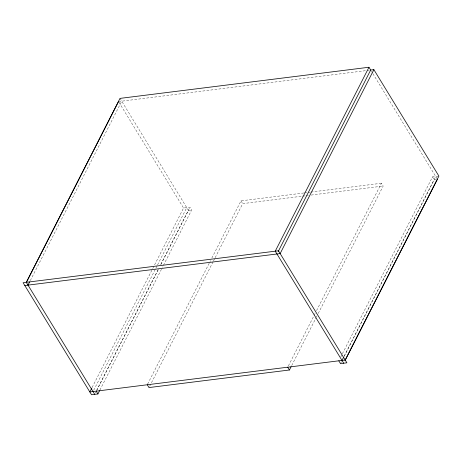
<?xml version="1.0" encoding="UTF-8"?>
<svg xmlns="http://www.w3.org/2000/svg" width="462" height="462" viewBox="0 0 462 462"><rect width="100%" height="100%" fill="white"/><g stroke="black" fill="none" stroke-linecap="round" stroke-linejoin="round"><path stroke-width="0.35" stroke-dasharray="2.31 1.73" d="M30.296 280.625L121.725 101.19M92.129 387.451L152.42 269.115M152.749 268.468L183.553 208.016L189.94 207.219L191.649 210.019L162.485 267.255M93.682 390.269L155.613 268.717M155.942 268.07L157.253 265.5M157.582 264.853L186.746 207.617M96.546 390.511L158.807 268.312M160.77 264.455L189.94 207.219M95.391 393.07L96.373 391.135M96.702 390.494L158.963 268.301M160.932 264.437L188.456 210.418L191.649 210.019M99.896 390.095L162.156 267.902M147.615 384.124L210.533 260.643M211.844 258.067L241.008 200.831L303.742 192.983M149.653 386.278L213.225 261.509M213.554 260.868L214.865 258.298M215.194 257.652L242.717 203.632L301.888 196.229M288.38 365.916L315.251 313.178M316.562 310.603L381.445 183.264L383.16 186.065L318.272 313.403M291.73 365.5L315.979 317.908M316.308 317.261L316.967 315.979M340.76 356.953L342.071 354.383M342.4 353.736L432.519 176.877L438.9 176.08M344.282 355.913L435.706 176.478M340.506 363.611L341.487 361.682M344.109 356.537L434.228 179.678L437.422 179.279L372.944 73.741M118.532 101.588L366.395 70.588M367.111 70.495L369.253 70.23M304.452 192.891L307.305 192.538M308.021 192.446L310.158 192.18M310.868 192.088L381.445 183.264M302.598 196.142L305.451 195.784M306.167 195.692L308.304 195.426M311.157 195.068L383.16 186.065M371.436 71.281L372.568 73.123M432.519 176.877L434.228 179.678M241.008 200.831L242.717 203.632M120.01 98.389L188.456 210.418M118.907 102.2L183.553 208.016"/><path stroke-width="0.69" d="M26.45 282.305L118.532 101.588M28.003 285.123L29.643 281.907M91.799 388.092L89.83 391.949L345.178 360.014L438.9 176.08L373.879 69.647L370.686 70.051L278.274 251.415M338.796 360.81L340.506 363.611L346.893 362.814L278.447 250.785L23.1 282.721L91.545 394.75L97.927 393.953L99.567 390.737M370.686 70.051L368.976 67.25L275.254 251.184L343.699 363.213M373.879 69.647L280.157 253.586L24.809 285.522M147.286 384.765L148.995 387.566L289.437 369.998L291.077 366.788M341.99 360.412L343.624 357.195M345.01 360.643L437.422 179.279M368.976 67.25L120.01 98.389L26.294 282.322L94.733 394.352M287.728 367.198L289.437 369.998M96.217 391.152L97.927 393.953"/></g></svg>
